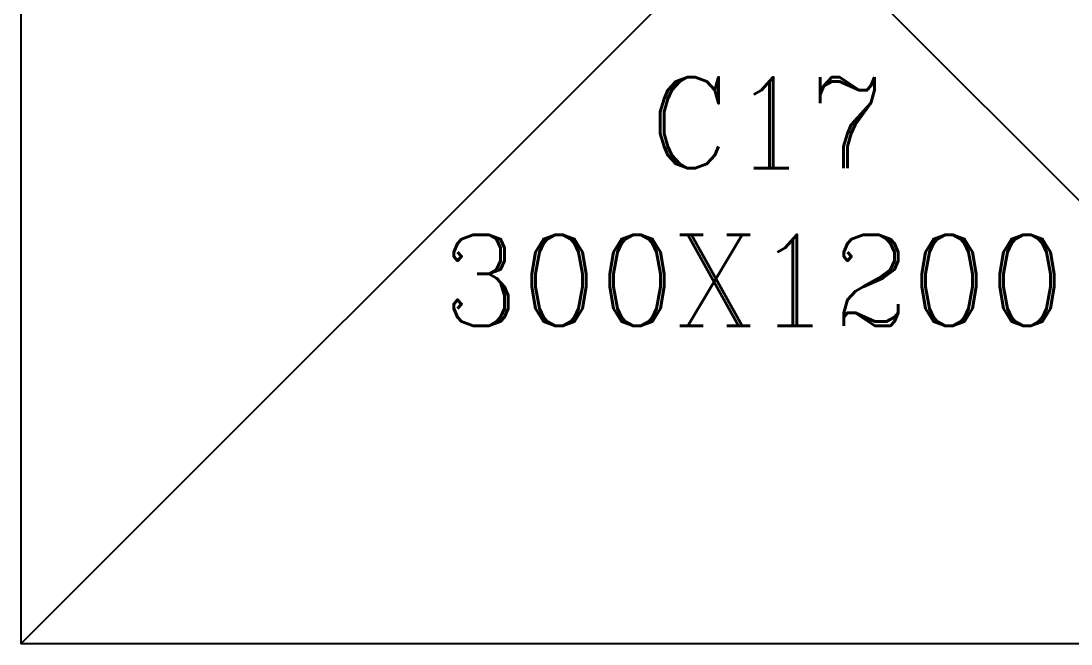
# Model space of a CAD drawing. Header units: millimetres. Extents: x 331487 to 517269, y 198509 to 399936.
# Drawn here: x 435254 to 437562, y 333339 to 334707 of the extents above; entities that cross this region are included whole.
import ezdxf

# ---------------------------------------------------------------- set-up
doc = ezdxf.new("R2010")
doc.units = ezdxf.units.MM
doc.header["$MEASUREMENT"] = 0
doc.layers.add('COLUMN', color=6, linetype='Continuous')
doc.layers.add('FOOTING', color=5, linetype='Continuous')
doc.styles.add('RC', font='romanc.shx', dxfattribs={"height": 200})

msp = doc.modelspace()

# ---------------------------------------------------------------- linework, layer by layer
at = {"layer": 'FOOTING'}
for p, q in [((435254.3, 337538.5), (435254.3, 333338.5)), ((436679.3, 334763.5), (435254.3, 333338.5)), ((437129.3, 334763.5), (438554.3, 333338.5)), ((438554.3, 333338.5), (435254.3, 333338.5))]:
    msp.add_line(p, q, dxfattribs=at)

# ---------------------------------------------------------------- texts
at = {"layer": 'COLUMN', "style": 'RC'}
for s, p in [('C17', (436633.5, 334383.7)), ('300X1200', (436179.7, 334037.8))]:
    msp.add_text(s, height=200, dxfattribs=at).set_placement(p)

doc.saveas('drawing.dxf')
